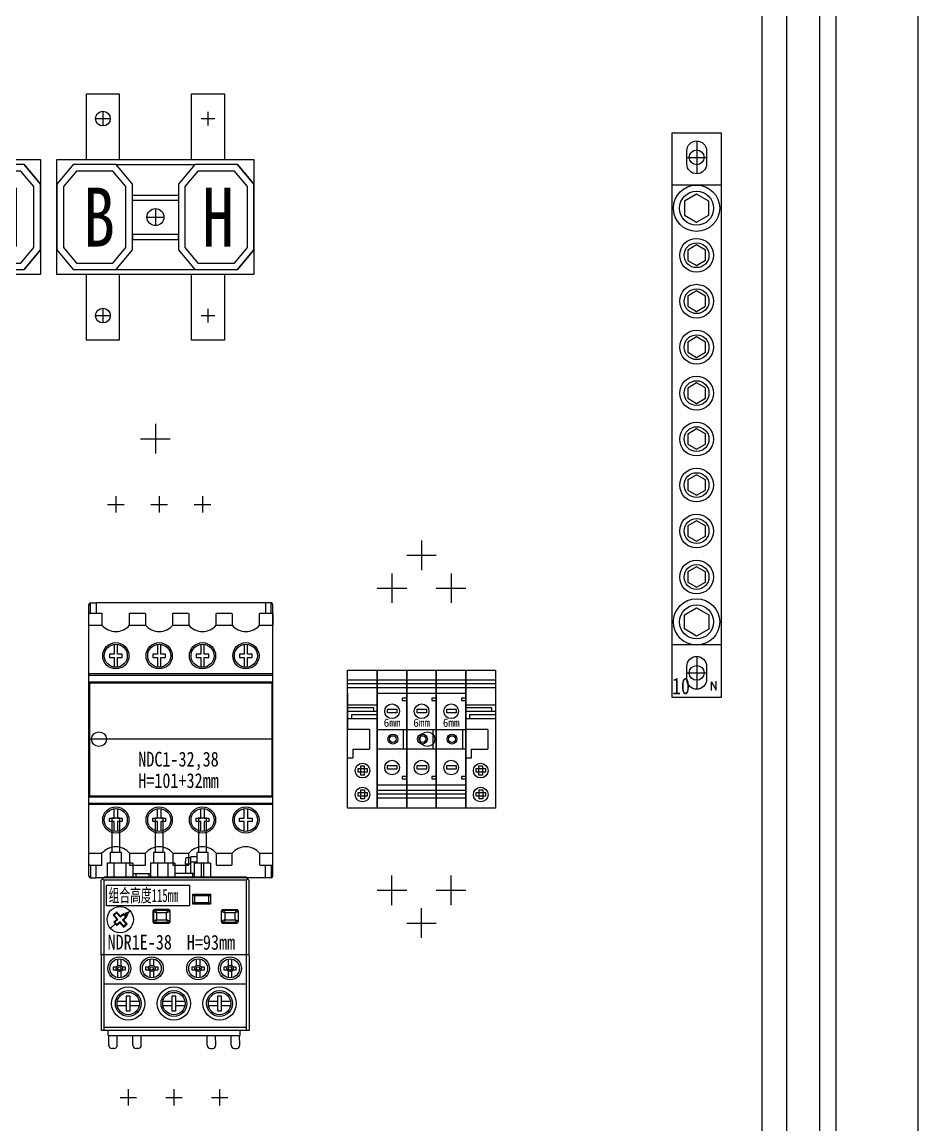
# Model space of a CAD drawing. Extents: x 1692284 to 1692884, y 398670 to 399870.
# Drawn here: x 1692611 to 1692883.8, y 398922.4 to 399258.3 of the extents above; entities that cross this region are included whole.
import ezdxf
from ezdxf.enums import TextEntityAlignment as Align

# ---------------------------------------------------------------- set-up
doc = ezdxf.new("R2010")
doc.units = 0
doc.header["$MEASUREMENT"] = 0
doc.linetypes.add('DASH', pattern=[0.35, 0.25, -0.1])
doc.linetypes.add('LYJS-XX', pattern=[0.35, 0.25, -0.1])
for name, color, linetype in [('EL-TEXT', 3, 'Continuous'), ('LY-JS-BJ', 7, 'Continuous'), ('LY-JS-YQJ', 7, 'Continuous'), ('布置图', 20, 'Continuous')]:
    doc.layers.add(name, color=color, linetype=linetype)
doc.layers.add('LY-二次控制图', color=7, linetype='Continuous', lineweight=18)
doc.styles.add('-宋体', font='', dxfattribs={"width": 0.65})
doc.styles.add('LY-SJ-元器件', font='', dxfattribs={"width": 0.6, "height": 4})
doc.styles.get('-宋体').set_extended_font_data('NSimSun')
doc.styles.get('LY-SJ-元器件').set_extended_font_data('SimSun')

# ---------------------------------------------------------------- blocks, each defined once
blk = doc.blocks.new('A$C7F2E4CF4')
at = {"layer": 'LY-JS-YQJ', "color": 1, "linetype": 'DASH'}
for p, q in [((0, 5), (0, -5)), ((-3, 0), (3, 0))]:
    blk.add_line(p, q, dxfattribs=at)
at = {"layer": 'LY-JS-YQJ', "color": 0, "linetype": 'ByBlock'}
blk.add_lwpolyline([(0, 5), (0, 5, -0.414214), (3, 2), (3, -2, -0.414214), (0, -5), (0, -5, -0.414214), (-3, -2), (-3, 2, -0.414214)], format="xyb", close=True, dxfattribs=at)
blk = doc.blocks.new('10位零排2021')
at = {"layer": 'LY-JS-YQJ', "color": 2}
for p, q in [((0, 0), (0, 172)), ((0, 172), (15, 172)), ((15, 172), (15, 0)), ((15, 156), (0, 156)), ((15, 16), (0, 16)), ((15, 0), (0, 0))]:
    blk.add_line(p, q, dxfattribs=at)
at = {"layer": 'LY-JS-YQJ', "color": 4}
for p, q in [((12.02, 2.11), (12.02, 4.78)), ((12.02, 4.78), (13.38, 2.21)), ((13.38, 2.21), (13.38, 4.93))]:
    blk.add_line(p, q, dxfattribs=at)
at = {"layer": 'LY-JS-YQJ', "color": 3}
for points in [[(7.47, 144.73), (11.17, 146.88), (11.15, 151.15), (7.44, 153.28), (3.75, 151.13), (3.76, 146.85)], [(7.47, 131.58), (10.17, 133.14), (10.15, 136.26), (7.45, 137.81), (4.75, 136.24), (4.76, 133.13)], [(7.47, 117.58), (10.17, 119.14), (10.15, 122.26), (7.45, 123.81), (4.75, 122.24), (4.76, 119.13)], [(7.47, 103.58), (10.17, 105.14), (10.15, 108.26), (7.45, 109.81), (4.75, 108.24), (4.76, 105.13)], [(7.47, 89.58), (10.17, 91.14), (10.15, 94.26), (7.45, 95.81), (4.75, 94.24), (4.76, 91.13)], [(7.47, 75.58), (10.17, 77.14), (10.15, 80.26), (7.45, 81.81), (4.75, 80.24), (4.76, 77.13)], [(7.47, 61.58), (10.17, 63.14), (10.15, 66.26), (7.45, 67.81), (4.75, 66.24), (4.76, 63.13)], [(7.47, 47.58), (10.17, 49.14), (10.15, 52.26), (7.45, 53.81), (4.75, 52.24), (4.76, 49.13)], [(7.47, 33.58), (10.17, 35.14), (10.15, 38.26), (7.45, 39.81), (4.75, 38.24), (4.76, 35.13)], [(7.47, 27.28), (11.17, 25.13), (11.15, 20.85), (7.44, 18.72), (3.75, 20.87), (3.76, 25.15)]]:
    blk.add_lwpolyline(points, close=True, dxfattribs=at)
for centre, radius in [((7.46, 149), 7.05), ((7.46, 149), 5.18), ((7.46, 134.69), 5.14), ((7.46, 134.69), 3.78), ((7.46, 120.69), 5.14), ((7.46, 120.69), 3.78), ((7.46, 106.69), 5.14), ((7.46, 106.69), 3.78), ((7.46, 92.69), 5.14), ((7.46, 92.69), 3.78), ((7.46, 78.69), 5.14), ((7.46, 78.69), 3.78), ((7.46, 64.69), 5.14), ((7.46, 64.69), 3.78), ((7.46, 50.69), 5.14), ((7.46, 50.69), 3.78), ((7.46, 36.69), 5.14), ((7.46, 36.69), 3.78), ((7.46, 23), 7.05), ((7.46, 23), 5.18)]:
    blk.add_circle(centre, radius, dxfattribs=at)
at = {"layer": 'LY-JS-YQJ', "color": 0}
for p in [(7.5, 164.5), (7.5, 7.5)]:
    blk.add_blockref('A$C7F2E4CF4', p, dxfattribs=at)
at = {"layer": 'LY-JS-YQJ', "color": 1, "style": '-宋体', "width": 0.8}
blk.add_text('10', height=5, dxfattribs=at).set_placement((0, 1))
blk = doc.blocks.new('端子堵头')
at = {"layer": 'LY-JS-YQJ'}
for p, q in [((0, 39.03), (9, 39.03)), ((0, 37.96), (9, 37.96)), ((0, 36.73), (9, 36.73)), ((0, 35), (0, 24)), ((9, 35), (9, 24)), ((9, 34.58), (9, 33.47)), ((0, 31.48), (9, 31.48)), ((7.97, 30.59), (0, 30.59)), ((7.97, 29.53), (7.97, 30.59)), ((0, 29.53), (9, 29.53)), ((0, 27.32), (9, 27.32)), ((1.25, 27.32), (1.25, 28.56)), ((1.25, 28.56), (9, 28.56)), ((6.66, 24), (0, 24)), ((6.66, 24), (6.66, 18)), ((1.59, 18), (1.59, 15.27)), ((1.59, 18), (6.66, 18)), ((1.59, 15.27), (0, 15.27))]:
    blk.add_line(p, q, dxfattribs=at)
for points in [[(0, 42), (9, 42), (9, 0), (0, 0)], [(3.2, 12.05), (6.01, 12.05), (6.01, 10.99), (3.2, 10.99)], [(5.06, 12.84), (5.06, 10.03), (3.99, 10.03), (3.99, 12.84)], [(3.2, 4.76), (6.01, 4.76), (6.01, 3.69), (3.2, 3.69)], [(5.13, 5.6), (5.13, 2.79), (4.06, 2.79), (4.06, 5.6)]]:
    blk.add_lwpolyline(points, close=True, dxfattribs=at)
for centre in [(4.54, 11.43), (4.54, 4.14)]:
    blk.add_circle(centre, 2.23, dxfattribs=at)
blk = doc.blocks.new('UK-6')
for p, q in [((0, 39.03), (9, 39.03)), ((0, 37.96), (9, 37.96)), ((9, 39.03), (18, 39.03)), ((9, 37.96), (18, 37.96)), ((18, 39.03), (27, 39.03)), ((18, 37.96), (27, 37.96)), ((0, 36.73), (9, 36.73)), ((0, 35), (0, 24)), ((9, 36.73), (18, 36.73)), ((9, 35), (9, 24)), ((18, 36.73), (27, 36.73)), ((18, 35), (18, 24)), ((9, 33.52), (7.66, 33.52)), ((7.66, 33.52), (7.66, 32.74)), ((7.66, 32.74), (9, 32.74)), ((9, 32.74), (9, 31.63)), ((18, 33.52), (16.66, 33.52)), ((16.66, 33.52), (16.66, 32.74)), ((16.66, 32.74), (18, 32.74)), ((18, 32.74), (18, 31.63)), ((27, 33.52), (25.66, 33.52)), ((25.66, 33.52), (25.66, 32.74)), ((25.66, 32.74), (27, 32.74)), ((27, 32.74), (27, 31.63)), ((7.94, 24), (7.94, 18)), ((16.94, 24), (16.94, 18)), ((25.94, 24), (25.94, 18)), ((9, 9.67), (7.66, 9.67)), ((7.66, 9.67), (7.66, 8.89)), ((7.66, 8.89), (9, 8.89)), ((18, 9.67), (16.66, 9.67)), ((16.66, 9.67), (16.66, 8.89)), ((16.66, 8.89), (18, 8.89)), ((27, 9.67), (25.66, 9.67)), ((25.66, 9.67), (25.66, 8.89)), ((25.66, 8.89), (27, 8.89)), ((0, 5.47), (9, 5.47)), ((0, 4.4), (9, 4.4)), ((9, 5.47), (18, 5.47)), ((9, 4.4), (18, 4.4)), ((18, 5.47), (27, 5.47)), ((18, 4.4), (27, 4.4)), ((0, 3.16), (9, 3.16)), ((9, 3.16), (18, 3.16)), ((18, 3.16), (27, 3.16))]:
    blk.add_line(p, q)
for points in [[(0, 42), (9, 42), (9, 0), (0, 0)], [(9, 42), (18, 42), (18, 0), (9, 0)], [(18, 42), (27, 42), (27, 0), (18, 0)], [(0, 35), (9, 35), (9, 7), (0, 7)], [(9, 35), (18, 35), (18, 7), (9, 7)], [(18, 35), (27, 35), (27, 7), (18, 7)], [(3.2, 30.12), (6.01, 30.12), (6.01, 29.05), (3.2, 29.05)], [(12.2, 30.12), (15.01, 30.12), (15.01, 29.05), (12.2, 29.05)], [(21.2, 30.12), (24.01, 30.12), (24.01, 29.05), (21.2, 29.05)], [(0, 24), (9, 24), (9, 18), (0, 18)], [(9, 24), (18, 24), (18, 18), (9, 18)], [(18, 24), (27, 24), (27, 18), (18, 18)], [(3.2, 12.98), (6.01, 12.98), (6.01, 11.92), (3.2, 11.92)], [(12.2, 12.98), (15.01, 12.98), (15.01, 11.92), (12.2, 11.92)], [(21.2, 12.98), (24.01, 12.98), (24.01, 11.92), (21.2, 11.92)]]:
    blk.add_lwpolyline(points, close=True)
for centre, radius in [((4.54, 29.5), 2.23), ((13.54, 29.5), 2.23), ((22.54, 29.5), 2.23), ((4.79, 21.03), 1.5), ((4.79, 21.03), 1.03), ((13.79, 21.03), 1.5), ((13.79, 21.03), 1.03), ((22.79, 21.03), 1.5), ((22.79, 21.03), 1.03), ((4.54, 12.36), 2.23), ((13.54, 12.36), 2.23), ((22.54, 12.36), 2.23)]:
    blk.add_circle(centre, radius)
at = {"char_height": 2.5, "width": 1.4548, "attachment_point": 1}
for insert in [(1.99, 27.27), (10.99, 27.27), (19.99, 27.27)]:
    blk.add_mtext('6mm', dxfattribs=dict(at, insert=insert))
blk = doc.blocks.new('UK-6 3组')
at = {"color": 1}
for p, q in [((13.5, 81.5), (13.5, 72.5)), ((9, 77), (18, 77)), ((4.5, 71.5), (4.5, 62.5)), ((22.5, 71.5), (22.5, 62.5)), ((0, 67), (9, 67)), ((18, 67), (27, 67)), ((4.5, -29.5), (4.5, -20.5)), ((22.5, -29.5), (22.5, -20.5)), ((0, -25), (9, -25)), ((18, -25), (27, -25)), ((13.5, -39.5), (13.5, -30.5)), ((9, -35), (18, -35))]:
    blk.add_line(p, q, dxfattribs=at)
at = {"layer": 'LY-二次控制图', "linetype": 'Continuous'}
blk.add_blockref('UK-6', (0, 0), dxfattribs=at)
blk = doc.blocks.new('热继NDC1 32-38A+NDR1E-38-2022.1')
at = {"color": 1, "linetype": 'ByBlock'}
for p, q in [((8.2, 74.01), (8.2, 69.01)), ((21.4, 74.01), (21.4, 69.01)), ((34.6, 74.01), (34.6, 69.01)), ((5.7, 71.51), (10.7, 71.51)), ((18.9, 71.51), (23.9, 71.51)), ((32.1, 71.51), (37.1, 71.51)), ((11.99, -106.61), (11.99, -111.61)), ((25.89, -106.61), (25.89, -111.61)), ((39.79, -106.61), (39.79, -111.61)), ((9.49, -109.11), (14.49, -109.11)), ((23.39, -109.11), (28.39, -109.11)), ((37.29, -109.11), (42.29, -109.11))]:
    blk.add_line(p, q, dxfattribs=at)
at = {"color": 0, "linetype": 'Continuous', "lineweight": 25}
for p, q in [((0, -41.7), (0, 41.01)), ((56, -41.7), (56, 41.01)), ((0, 34.69), (3.99, 34.69)), ((12.39, 34.7), (17.19, 34.7)), ((25.59, 34.7), (30.39, 34.7)), ((38.79, 34.69), (43.59, 34.69)), ((51.99, 34.69), (56, 34.69)), ((56, 19.9), (0, 19.9)), ((0, 19.5), (56, 19.5)), ((0, 17.2), (56, 17.2)), ((22.1, 17.2), (22.1, 17.4)), ((56, -17.4), (0, -17.4)), ((0, -19.5), (56, -19.5)), ((56, -19.9), (0, -19.9)), ((22.1, -17.6), (22.1, -17.4)), ((9.44, -24.1), (6.96, -24.1)), ((6.96, -24.1), (6.96, -34.48)), ((9.44, -34.48), (9.44, -24.1)), ((22.64, -24.1), (20.16, -24.1)), ((20.16, -24.1), (20.16, -34.48)), ((22.64, -34.48), (22.64, -24.1)), ((35.84, -24.1), (33.36, -24.1)), ((33.36, -24.1), (33.36, -34.48)), ((35.86, -34.48), (35.86, -24.1)), ((0, -34.69), (3.99, -34.69)), ((9.94, -34.48), (6.46, -34.48)), ((6.46, -34.48), (6.46, -37.8)), ((9.94, -37.8), (9.94, -34.48)), ((9.96, -37.8), (9.96, -34.48)), ((12.39, -34.7), (17.19, -34.7)), ((23.14, -34.48), (19.66, -34.48)), ((19.66, -34.48), (19.66, -37.8)), ((23.14, -37.8), (23.14, -34.48)), ((23.16, -37.8), (23.16, -34.48)), ((25.59, -34.7), (30.39, -34.7)), ((30.99, -36.09), (29.62, -36.09)), ((30.99, -40.9), (30.99, -35.8)), ((32.86, -35.8), (30.99, -35.8)), ((36.34, -34.48), (32.86, -34.48)), ((32.86, -34.48), (32.86, -37.8)), ((36.34, -37.8), (36.34, -34.48)), ((36.36, -37.8), (36.36, -34.48)), ((38.79, -34.69), (43.59, -34.69)), ((51.99, -34.69), (56, -34.69)), ((13.34, -37.8), (5.54, -37.8)), ((5.54, -37.8), (5.54, -41.9)), ((7.64, -37.8), (7.64, -41.9)), ((11.24, -37.8), (11.24, -41.9)), ((13.34, -37.8), (13.34, -41.9)), ((26.14, -37.8), (18.74, -37.8)), ((18.74, -37.8), (18.74, -41.9)), ((20.84, -37.8), (20.84, -41.9)), ((24.04, -37.8), (24.04, -41.9)), ((26.14, -37.8), (26.14, -41.9)), ((30.99, -38.09), (29.45, -38.09)), ((29.45, -38.09), (29.45, -40.9)), ((32.86, -37.46), (30.99, -37.46)), ((37.04, -37.8), (32.04, -37.8)), ((32.04, -37.8), (32.04, -41.9)), ((34.14, -37.8), (34.14, -41.9)), ((34.94, -37.8), (34.94, -41.9)), ((37.04, -37.8), (37.04, -41.9)), ((3.74, -42.9), (4.13, -42.51)), ((3.84, -88.7), (3.74, -42.9)), ((4.13, -42.51), (4.74, -41.9)), ((4.53, -42.9), (4.54, -88.7)), ((47.95, -42.9), (4.53, -42.9)), ((4.74, -41.9), (47.74, -41.9)), ((13.34, -40.9), (18.74, -40.9)), ((14.27, -40.9), (14.27, -41.9)), ((18.24, -40.9), (18.24, -41.9)), ((32.04, -40.9), (26.14, -40.9)), ((31.54, -40.9), (31.54, -41.9)), ((47.74, -41.9), (48.34, -42.51)), ((47.94, -88.7), (47.95, -42.9)), ((48.34, -42.51), (48.74, -42.9)), ((48.74, -42.9), (48.84, -88.7)), ((31.65, -47.19), (37, -47.17)), ((31.65, -50.21), (31.65, -47.19)), ((37, -50.23), (31.65, -50.21)), ((36.47, -47.7), (32.13, -47.7)), ((32.13, -47.7), (32.13, -49.7)), ((32.13, -49.7), (36.47, -49.7)), ((36.47, -49.7), (36.47, -47.7)), ((37, -47.17), (37, -50.23)), ((7.38, -53.56), (7.69, -53.58)), ((7.69, -53.58), (8.44, -52.92)), ((8.83, -54.9), (7.69, -53.58)), ((8.46, -52.62), (8.44, -52.92)), ((8.44, -52.92), (9.59, -54.24)), ((9.59, -54.24), (10.53, -53.42)), ((10.55, -53.11), (10.53, -53.42)), ((10.53, -53.42), (11.19, -54.18)), ((19.6, -55.62), (19.6, -52.31)), ((20.57, -52.85), (19.77, -52.55)), ((19.77, -55.35), (19.77, -52.55)), ((20.1, -51.81), (24.14, -51.81)), ((20.27, -52.05), (20.57, -52.85)), ((20.27, -52.05), (23.97, -52.05)), ((23.67, -52.85), (20.57, -52.85)), ((20.57, -52.85), (20.57, -55.05)), ((23.97, -52.05), (23.67, -52.85)), ((24.47, -52.55), (23.67, -52.85)), ((23.67, -55.05), (23.67, -52.85)), ((24.64, -52.31), (24.64, -55.5)), ((40.42, -55.5), (40.42, -52.33)), ((41.39, -52.85), (40.59, -52.55)), ((40.92, -51.83), (44.91, -51.83)), ((41.09, -52.05), (41.39, -52.85)), ((41.09, -52.05), (44.79, -52.05)), ((44.49, -52.85), (41.39, -52.85)), ((41.39, -52.85), (41.39, -55.05)), ((44.79, -52.05), (44.49, -52.85)), ((45.29, -52.55), (44.49, -52.85)), ((44.49, -55.05), (44.49, -52.85)), ((45.41, -52.33), (45.41, -55.5)), ((7.58, -55.7), (7.89, -55.72)), ((7.89, -55.72), (8.83, -54.9)), ((8.55, -56.48), (7.89, -55.72)), ((8.83, -54.9), (8.52, -54.88)), ((8.52, -56.79), (8.55, -56.48)), ((9.49, -55.66), (8.55, -56.48)), ((9.47, -55.97), (9.49, -55.66)), ((10.64, -56.98), (9.49, -55.66)), ((9.61, -53.93), (9.59, -54.24)), ((11.19, -54.18), (10.24, -55)), ((10.24, -55), (10.56, -55.02)), ((10.24, -55), (11.39, -56.32)), ((10.62, -57.28), (10.64, -56.98)), ((11.39, -56.32), (10.64, -56.98)), ((11.5, -54.2), (11.19, -54.18)), ((11.7, -56.34), (11.39, -56.32)), ((20.57, -55.05), (19.77, -55.35)), ((24.14, -56.12), (20.1, -56.12)), ((20.57, -55.05), (20.27, -55.85)), ((23.97, -55.85), (20.27, -55.85)), ((20.57, -55.05), (23.67, -55.05)), ((24.47, -55.35), (23.67, -55.05)), ((23.67, -55.05), (23.97, -55.85)), ((41.39, -55.05), (40.59, -55.35)), ((44.91, -56.12), (40.92, -56.12)), ((41.39, -55.05), (41.09, -55.85)), ((44.79, -55.85), (41.09, -55.85)), ((41.39, -55.05), (44.49, -55.05)), ((45.29, -55.35), (44.49, -55.05)), ((44.49, -55.05), (44.79, -55.85)), ((48.74, -65.7), (3.79, -65.7)), ((8.77, -68.8), (8.77, -66.97)), ((9.77, -66.97), (9.77, -68.8)), ((18.66, -68.8), (18.66, -66.97)), ((19.66, -66.97), (19.66, -68.8)), ((32.76, -68.8), (32.76, -66.97)), ((33.76, -66.97), (33.76, -68.8)), ((42.47, -68.8), (42.47, -66.97)), ((43.47, -66.97), (43.47, -68.8)), ((7.47, -70.3), (7.47, -69.3)), ((7.47, -69.3), (8.27, -69.3)), ((8.27, -70.3), (7.47, -70.3)), ((10.27, -69.3), (11.07, -69.3)), ((11.07, -70.3), (10.27, -70.3)), ((11.07, -69.3), (11.07, -70.3)), ((17.36, -70.3), (17.36, -69.3)), ((17.36, -69.3), (18.16, -69.3)), ((18.16, -70.3), (17.36, -70.3)), ((20.16, -69.3), (20.96, -69.3)), ((20.96, -70.3), (20.16, -70.3)), ((20.96, -69.3), (20.96, -70.3)), ((31.46, -70.3), (31.46, -69.3)), ((31.46, -69.3), (32.26, -69.3)), ((32.26, -70.3), (31.46, -70.3)), ((34.26, -69.3), (35.06, -69.3)), ((35.06, -70.3), (34.26, -70.3)), ((35.06, -69.3), (35.06, -70.3)), ((41.17, -70.3), (41.17, -69.3)), ((41.17, -69.3), (41.97, -69.3)), ((41.97, -70.3), (41.17, -70.3)), ((43.97, -69.3), (44.77, -69.3)), ((44.77, -70.3), (43.97, -70.3)), ((44.77, -69.3), (44.77, -70.3)), ((8.77, -72.63), (8.77, -70.8)), ((9.77, -70.8), (9.77, -72.63)), ((18.66, -72.63), (18.66, -70.8)), ((19.66, -70.8), (19.66, -72.63)), ((32.76, -72.63), (32.76, -70.8)), ((33.76, -70.8), (33.76, -72.63)), ((42.47, -72.63), (42.47, -70.8)), ((43.47, -70.8), (43.47, -72.63)), ((11.39, -79.9), (8.64, -79.9)), ((11.39, -78.25), (11.39, -82.75)), ((12.59, -82.75), (12.59, -78.25)), ((15.34, -79.9), (12.59, -79.9)), ((25.29, -79.9), (22.54, -79.9)), ((25.29, -78.25), (25.29, -82.75)), ((26.49, -82.75), (26.49, -78.25)), ((29.24, -79.9), (26.49, -79.9)), ((39.19, -79.9), (36.44, -79.9)), ((39.19, -78.25), (39.19, -82.75)), ((40.39, -82.75), (40.39, -78.25)), ((43.14, -79.9), (40.39, -79.9)), ((8.64, -81.1), (11.39, -81.1)), ((11.39, -82.75), (12.59, -82.75)), ((12.59, -81.1), (15.34, -81.1)), ((22.54, -81.1), (25.29, -81.1)), ((25.29, -82.75), (26.49, -82.75)), ((26.49, -81.1), (29.24, -81.1)), ((36.44, -81.1), (39.19, -81.1)), ((39.19, -82.75), (40.39, -82.75)), ((40.39, -81.1), (43.14, -81.1)), ((48.84, -88.7), (3.84, -88.7)), ((5.89, -90.2), (5.89, -88.7)), ((5.89, -90.2), (46.09, -90.2)), ((6.05, -93.2), (6.09, -90.2)), ((8.64, -93.2), (8.61, -90.2)), ((13.37, -93.2), (13.4, -90.2)), ((15.96, -93.2), (15.92, -90.2)), ((36.02, -93.2), (36.05, -90.2)), ((38.61, -93.2), (38.57, -90.2)), ((43.34, -93.2), (43.37, -90.2)), ((45.93, -93.2), (45.89, -90.2)), ((46.09, -90.2), (46.09, -88.7)), ((7.64, -94.2), (7.05, -94.2)), ((14.96, -94.2), (14.37, -94.2)), ((37.02, -94.2), (37.61, -94.2)), ((44.34, -94.2), (44.93, -94.2))]:
    blk.add_line(p, q, dxfattribs=at)
at = {"color": 0}
for p, q in [((53.75, 41.51), (2.25, 41.51)), ((0.3, 38.39), (3.79, 38.39)), ((12.59, 38.4), (16.99, 38.4)), ((25.79, 38.4), (30.19, 38.4)), ((38.99, 38.39), (43.39, 38.39)), ((52.19, 38.39), (55.8, 38.39)), ((0.3, -38.39), (3.79, -38.39)), ((12.59, -38.4), (16.99, -38.4)), ((25.79, -38.4), (30.19, -38.4)), ((38.99, -38.39), (43.39, -38.39)), ((52.19, -38.39), (55.8, -38.39)), ((53.75, -42.2), (2.25, -42.2)), ((4.54, -74.52), (47.94, -74.52)), ((12.59, -78.25), (11.39, -78.25)), ((26.49, -78.25), (25.29, -78.25)), ((40.39, -78.25), (39.19, -78.25))]:
    blk.add_line(p, q, dxfattribs=at)
at = {"color": 1, "linetype": 'Continuous', "lineweight": 25}
blk.add_line((56, 0), (0, 0), dxfattribs=at)
at = {"color": 0, "linetype": 'Continuous', "lineweight": 25}
for points in [[(0.5, 38.39), (0.5, 41.51), (2.25, 41.51), (2.25, 38.39)], [(55.5, 38.39), (55.5, 41.51), (53.75, 41.51), (53.75, 38.39)], [(7.7, 28.86), (7.7, 25.9), (6.3, 25.9), (6.3, 24.9), (7.7, 24.9), (7.7, 21.94)], [(8.7, 21.94), (8.7, 24.9), (10.1, 24.9), (10.1, 25.9), (8.7, 25.9), (8.7, 28.86)], [(20.9, 28.86), (20.9, 25.9), (19.5, 25.9), (19.5, 24.9), (20.9, 24.9), (20.9, 21.94)], [(21.9, 21.94), (21.9, 24.9), (23.3, 24.9), (23.3, 25.9), (21.9, 25.9), (21.9, 28.86)], [(34.1, 28.86), (34.1, 25.9), (32.7, 25.9), (32.7, 24.9), (34.1, 24.9), (34.1, 21.94)], [(35.1, 21.94), (35.1, 24.9), (36.5, 24.9), (36.5, 25.9), (35.1, 25.9), (35.1, 28.86)], [(47.3, 28.86), (47.3, 25.9), (45.9, 25.9), (45.9, 24.9), (47.3, 24.9), (47.3, 21.94)], [(48.3, 21.94), (48.3, 24.9), (49.7, 24.9), (49.7, 25.9), (48.3, 25.9), (48.3, 28.86)], [(7.7, -28.06), (7.7, -25.1), (6.3, -25.1), (6.3, -24.1), (7.7, -24.1), (7.7, -21.14)], [(8.7, -21.14), (8.7, -24.1), (10.1, -24.1), (10.1, -25.1), (8.7, -25.1), (8.7, -28.06)], [(20.9, -28.06), (20.9, -25.1), (19.5, -25.1), (19.5, -24.1), (20.9, -24.1), (20.9, -21.14)], [(21.9, -21.14), (21.9, -24.1), (23.3, -24.1), (23.3, -25.1), (21.9, -25.1), (21.9, -28.06)], [(34.1, -28.06), (34.1, -25.1), (32.7, -25.1), (32.7, -24.1), (34.1, -24.1), (34.1, -21.14)], [(35.1, -21.14), (35.1, -24.1), (36.5, -24.1), (36.5, -25.1), (35.1, -25.1), (35.1, -28.06)], [(47.3, -28.06), (47.3, -25.1), (45.9, -25.1), (45.9, -24.1), (47.3, -24.1), (47.3, -21.14)], [(48.3, -21.14), (48.3, -24.1), (49.7, -24.1), (49.7, -25.1), (48.3, -25.1), (48.3, -28.06)], [(0.5, -38.39), (0.5, -42.2), (2.25, -42.2), (2.25, -38.39)], [(55.5, -38.39), (55.5, -42.2), (53.75, -42.2), (53.75, -38.39)]]:
    blk.add_lwpolyline(points, dxfattribs=at)
for points in [[(3.79, 38.39, -0.414212), (3.99, 38.19), (3.99, 34.69)], [(12.39, 34.69), (12.39, 38.2, -0.414223), (12.59, 38.4)], [(16.99, 38.4, -0.414212), (17.19, 38.2), (17.19, 34.7)], [(25.59, 34.69), (25.59, 38.2, -0.414223), (25.79, 38.4)], [(30.19, 38.4, -0.414212), (30.39, 38.2), (30.39, 34.7)], [(38.79, 34.68), (38.79, 38.19, -0.414223), (38.99, 38.39)], [(43.39, 38.39, -0.414212), (43.59, 38.19), (43.59, 34.69)], [(51.99, 34.68), (51.99, 38.19, -0.414223), (52.19, 38.39)], [(55.8, 38.39, -0.414212), (56, 38.19), (56, 34.69)], [(3.79, -38.39, 0.414212), (3.99, -38.19), (3.99, -34.69)], [(12.39, -34.69), (12.39, -38.2, 0.414223), (12.59, -38.4)], [(16.99, -38.4, 0.414212), (17.19, -38.2), (17.19, -34.7)], [(25.59, -34.69), (25.59, -38.2, 0.414223), (25.79, -38.4)], [(29.45, -38.09, -0.001758), (29.45, -37.7, -0.011422), (29.48, -36.98, -0.011426), (29.51, -36.54, -0.009863), (29.53, -36.37, -0.014216), (29.55, -36.24, -0.013097), (29.57, -36.17, -0.030196), (29.59, -36.12, -0.040876), (29.6, -36.11, -0.145828), (29.61, -36.09, -0.206593), (29.61, -36.09, -0.074019), (29.62, -36.1)], [(30.19, -38.4, 0.414212), (30.39, -38.2), (30.39, -34.7)], [(38.79, -34.68), (38.79, -38.19, 0.414223), (38.99, -38.39)], [(43.39, -38.39, 0.414212), (43.59, -38.19), (43.59, -34.69)], [(51.99, -34.68), (51.99, -38.19, 0.414223), (52.19, -38.39)], [(55.8, -38.39, 0.414212), (56, -38.19), (56, -34.69)], [(4.13, -42.51, -0.000659), (4.53, -42.9)], [(47.95, -42.9, -0.000662), (48.34, -42.51)], [(31.65, -47.19, 0.000564), (32.13, -47.7)], [(32.13, -49.7, 0.000564), (31.65, -50.21)], [(37, -47.17, -0.000516), (36.47, -47.7)], [(36.47, -49.7, -0.000514), (37, -50.23)], [(19.6, -52.31, -0.003741), (19.61, -52.26, -0.014995), (19.62, -52.2, -0.027405), (19.63, -52.14, -0.085515), (19.7, -52.01, -0.095494), (19.84, -51.88, -0.073468), (19.96, -51.84, -0.019194), (20, -51.83, -0.011323), (20.05, -51.82, -0.003732), (20.1, -51.81)], [(24.14, -51.81, -0.003741), (24.19, -51.82, -0.014992), (24.25, -51.83, -0.027393), (24.31, -51.84, -0.08547), (24.43, -51.91, -0.095503), (24.57, -52.06, -0.073516), (24.61, -52.17, -0.019205), (24.62, -52.21, -0.011328), (24.63, -52.26, -0.003734), (24.64, -52.31)], [(40.42, -52.33, -0.003744), (40.43, -52.28, -0.015012), (40.44, -52.22, -0.027457), (40.45, -52.16, -0.085689), (40.52, -52.03, -0.095508), (40.67, -51.9, -0.073247), (40.78, -51.86, -0.019153), (40.82, -51.85, -0.011307), (40.87, -51.84, -0.003728), (40.92, -51.83)], [(44.91, -51.83, -0.003735), (44.96, -51.84, -0.01496), (45.02, -51.85, -0.027295), (45.07, -51.86, -0.085145), (45.2, -51.93, -0.095453), (45.34, -52.07, -0.073957), (45.38, -52.19, -0.019291), (45.39, -52.23, -0.011364), (45.4, -52.28, -0.003743), (45.41, -52.33)], [(20.1, -56.12, -0.007427), (20.06, -56.12, -0.055898), (19.97, -56.1, -0.2388), (19.64, -55.8, -0.04704), (19.61, -55.72, -0.019594), (19.61, -55.68, -0.01072), (19.6, -55.64, -0.003889), (19.6, -55.62)], [(24.64, -55.5, -0.010273), (24.63, -55.65, -0.054922), (24.62, -55.75, -0.232608), (24.33, -56.08, -0.044832), (24.25, -56.11, -0.027772), (24.2, -56.11, -0.010942), (24.16, -56.12, -0.003969), (24.14, -56.12)], [(40.92, -56.12, -0.00739), (40.88, -56.12, -0.055681), (40.79, -56.1, -0.238735), (40.46, -55.8, -0.047166), (40.43, -55.72, -0.019674), (40.43, -55.68, -0.010761), (40.42, -55.64, -0.036018), (40.42, -55.5)], [(45.41, -55.5, -0.010373), (45.4, -55.65, -0.055344), (45.39, -55.75, -0.232752), (45.1, -56.08, -0.044633), (45.02, -56.11, -0.027544), (44.97, -56.11, -0.010856), (44.93, -56.12, -0.003939), (44.91, -56.12)], [(4.54, -87.71, 0.00028), (47.94, -87.71)]]:
    blk.add_lwpolyline(points, format="xyb", dxfattribs=at)
blk.add_lwpolyline([(0.2, 17.4), (0.2, -17.6), (55.8, -17.6), (55.8, 17.4)], close=True, dxfattribs=at)
at = {"color": 1, "linetype": 'ByBlock'}
blk.add_lwpolyline([(5.33, -44.5), (30.68, -44.5), (30.68, -50.74), (5.33, -50.74)], close=True, dxfattribs=at)
at = {"color": 0, "linetype": 'Continuous', "lineweight": 25, "flags": 128}
for points in [[(8.46, -52.62), (8.33, -52.74), (8.19, -52.85), (8.06, -52.97), (7.92, -53.09), (7.79, -53.21), (7.65, -53.32), (7.51, -53.44), (7.38, -53.56)], [(7.38, -53.56), (7.52, -53.72), (7.66, -53.89), (7.8, -54.05), (7.95, -54.22), (8.09, -54.38), (8.23, -54.55), (8.37, -54.71), (8.52, -54.88)], [(9.61, -53.93), (9.47, -53.76), (9.32, -53.6), (9.18, -53.43), (9.04, -53.27), (8.89, -53.11), (8.75, -52.94), (8.61, -52.78), (8.46, -52.62)], [(10.55, -53.11), (10.44, -53.22), (10.32, -53.32), (10.2, -53.42), (10.08, -53.52), (9.96, -53.62), (9.85, -53.72), (9.73, -53.82), (9.61, -53.93)], [(11.03, -53.66), (10.97, -53.59), (10.91, -53.52), (10.85, -53.45), (10.79, -53.39), (10.73, -53.32), (10.67, -53.25), (10.61, -53.18), (10.55, -53.11)], [(12.15, -52.68), (11.99, -52.73), (11.84, -52.79), (11.68, -52.84), (11.53, -52.89), (11.37, -52.94), (11.22, -52.99), (11.06, -53.04), (10.91, -53.1)], [(10.91, -53.1), (10.98, -53.12), (11.06, -53.13), (11.13, -53.15), (11.21, -53.17), (11.28, -53.19), (11.35, -53.21), (11.43, -53.23), (11.5, -53.24)], [(11.5, -53.24), (11.44, -53.3), (11.38, -53.35), (11.32, -53.4), (11.26, -53.45), (11.2, -53.5), (11.15, -53.55), (11.09, -53.61), (11.03, -53.66)], [(11.5, -54.2), (11.44, -54.13), (11.38, -54.07), (11.32, -54), (11.26, -53.93), (11.2, -53.86), (11.14, -53.79), (11.09, -53.72), (11.03, -53.66)], [(11.5, -53.24), (11.51, -53.32), (11.52, -53.4), (11.53, -53.47), (11.53, -53.55), (11.54, -53.62), (11.55, -53.7), (11.56, -53.78), (11.57, -53.85)], [(11.57, -53.85), (11.64, -53.71), (11.71, -53.56), (11.78, -53.41), (11.86, -53.27), (11.93, -53.12), (12, -52.97), (12.08, -52.83), (12.15, -52.68)], [(12.56, -52.33), (12.51, -52.37), (12.46, -52.42), (12.4, -52.46), (12.35, -52.5), (12.3, -52.55), (12.25, -52.59), (12.2, -52.64), (12.15, -52.68)], [(6.52, -57.57), (6.71, -57.41), (6.9, -57.24), (7.09, -57.08), (7.28, -56.91), (7.48, -56.74), (7.67, -56.58), (7.86, -56.41), (8.05, -56.24)], [(8.52, -54.88), (8.4, -54.98), (8.28, -55.08), (8.16, -55.19), (8.05, -55.29), (7.93, -55.39), (7.81, -55.49), (7.7, -55.6), (7.58, -55.7)], [(7.58, -55.7), (7.64, -55.77), (7.7, -55.83), (7.76, -55.9), (7.82, -55.97), (7.87, -56.04), (7.93, -56.11), (7.99, -56.18), (8.05, -56.24)], [(8.05, -56.24), (8.11, -56.31), (8.17, -56.38), (8.23, -56.45), (8.29, -56.51), (8.35, -56.58), (8.41, -56.65), (8.47, -56.72), (8.52, -56.79)], [(8.52, -56.79), (8.64, -56.68), (8.76, -56.58), (8.88, -56.48), (9, -56.38), (9.11, -56.28), (9.23, -56.18), (9.35, -56.08), (9.47, -55.97)], [(9.47, -55.97), (9.61, -56.14), (9.75, -56.3), (9.9, -56.47), (10.04, -56.63), (10.18, -56.79), (10.33, -56.96), (10.47, -57.12), (10.62, -57.28)], [(10.56, -55.02), (10.68, -54.92), (10.8, -54.82), (10.91, -54.71), (11.03, -54.61), (11.15, -54.51), (11.27, -54.41), (11.38, -54.3), (11.5, -54.2)], [(11.7, -56.34), (11.56, -56.18), (11.42, -56.01), (11.27, -55.85), (11.13, -55.68), (10.99, -55.52), (10.85, -55.35), (10.71, -55.19), (10.56, -55.02)], [(10.62, -57.28), (10.75, -57.16), (10.89, -57.05), (11.02, -56.93), (11.16, -56.81), (11.29, -56.69), (11.43, -56.58), (11.56, -56.46), (11.7, -56.34)]]:
    blk.add_lwpolyline(points, dxfattribs=at)
at = {"color": 0, "linetype": 'Continuous', "lineweight": 25}
for centre, radius in [((8.2, 25.4), 4), ((8.2, 25.4), 3.5), ((21.4, 25.4), 4), ((21.4, 25.4), 3.5), ((34.6, 25.4), 4), ((34.6, 25.4), 3.5), ((47.8, 25.4), 4), ((47.8, 25.4), 3.5), ((8.2, -24.6), 4), ((8.2, -24.6), 3.5), ((21.4, -24.6), 4), ((21.4, -24.6), 3.5), ((34.6, -24.6), 4), ((34.6, -24.6), 3.5), ((47.8, -24.6), 4), ((47.8, -24.6), 3.5)]:
    blk.add_circle(centre, radius, dxfattribs=at)
at = {"color": 0}
for centre, radius in [((9.54, -54.95), 4), ((9.27, -69.8), 3.48), ((9.27, -69.8), 2.88), ((19.16, -69.8), 3.48), ((19.16, -69.8), 2.88), ((33.26, -69.8), 3.48), ((33.26, -69.8), 2.88), ((42.97, -69.8), 3.48), ((42.97, -69.8), 2.88), ((9.27, -69.8), 0.975), ((9.27, -69.8), 0.5), ((19.16, -69.8), 0.975), ((19.16, -69.8), 0.5), ((33.26, -69.8), 0.975), ((33.26, -69.8), 0.5), ((42.97, -69.8), 0.975), ((42.97, -69.8), 0.5), ((11.99, -80.5), 5.07), ((11.99, -80.5), 3.93), ((11.99, -80.5), 3.4), ((25.89, -80.5), 5.07), ((25.89, -80.5), 3.93), ((25.89, -80.5), 3.4), ((39.79, -80.5), 5.07), ((39.79, -80.5), 3.93), ((39.79, -80.5), 3.4)]:
    blk.add_circle(centre, radius, dxfattribs=at)
at = {"color": 0, "linetype": 'Continuous', "lineweight": 25}
for centre, radius, start, end in [((0.5, 41.01), 0.5, 90, 180), ((55.5, 41.01), 0.5, 0, 90), ((0.3, 38.09), 0.3, 90, 180), ((8.19, 38.38), 5.59, 221.2781, 318.7219), ((21.39, 38.39), 5.59, 221.2781, 318.7219), ((34.59, 38.38), 5.59, 221.2781, 318.7219), ((47.79, 38.38), 5.59, 221.2781, 318.7219), ((0.2, 17.2), 0.2, 90, 180), ((55.8, 17.2), 0.2, 0, 90), ((0.2, -17.4), 0.2, 180, 270), ((55.8, -17.4), 0.2, 270, 0), ((8.19, -38.38), 5.59, 41.2781, 138.7219), ((21.39, -38.39), 5.59, 41.2781, 138.7219), ((34.59, -38.38), 5.59, 41.2781, 138.7219), ((47.79, -38.38), 5.59, 41.2781, 138.7219), ((0.3, -38.09), 0.3, 180, 270), ((0.5, -41.7), 0.5, 180, 270), ((55.5, -41.7), 0.5, 270, 0), ((20.27, -52.55), 0.5, 90, 180), ((23.97, -52.55), 0.5, 0, 90), ((41.09, -52.55), 0.5, 90, 180), ((44.79, -52.55), 0.5, 0, 90), ((20.27, -55.35), 0.5, 180, 270), ((23.97, -55.35), 0.5, 270, 0), ((41.09, -55.35), 0.5, 180, 270), ((44.79, -55.35), 0.5, 270, 0), ((8.27, -68.8), 0.5, 270, 291.8272), ((8.27, -70.8), 0.5, 68.1728, 90), ((8.27, -68.8), 0.5, 338.1728, 0), ((10.27, -68.8), 0.5, 180, 201.8272), ((10.27, -68.8), 0.5, 248.1728, 270), ((10.27, -70.8), 0.5, 90, 111.8272), ((18.16, -68.8), 0.5, 270, 291.8272), ((18.16, -70.8), 0.5, 68.1728, 90), ((18.16, -68.8), 0.5, 338.1728, 0), ((20.16, -68.8), 0.5, 180, 201.8272), ((20.16, -68.8), 0.5, 248.1728, 270), ((20.16, -70.8), 0.5, 90, 111.8272), ((32.26, -68.8), 0.5, 270, 291.8272), ((32.26, -70.8), 0.5, 68.1728, 90), ((32.26, -68.8), 0.5, 338.1728, 0), ((34.26, -68.8), 0.5, 180, 201.8272), ((34.26, -68.8), 0.5, 248.1728, 270), ((34.26, -70.8), 0.5, 90, 111.8272), ((41.97, -68.8), 0.5, 270, 291.8272), ((41.97, -70.8), 0.5, 68.1728, 90), ((41.97, -68.8), 0.5, 338.1728, 0), ((43.97, -68.8), 0.5, 180, 201.8272), ((43.97, -68.8), 0.5, 248.1728, 270), ((43.97, -70.8), 0.5, 90, 111.8272), ((8.27, -70.8), 0.5, 0, 21.8272), ((10.27, -70.8), 0.5, 158.1728, 180), ((18.16, -70.8), 0.5, 0, 21.8272), ((20.16, -70.8), 0.5, 158.1728, 180), ((32.26, -70.8), 0.5, 0, 21.8272), ((34.26, -70.8), 0.5, 158.1728, 180), ((41.97, -70.8), 0.5, 0, 21.8272), ((43.97, -70.8), 0.5, 158.1728, 180), ((7.05, -93.2), 1, 177.4587, 270), ((7.64, -93.2), 1, 270, 0), ((14.37, -93.2), 1, 177.4587, 270), ((14.96, -93.2), 1, 270, 0), ((37.02, -93.2), 1, 180, 270), ((37.61, -93.2), 1, 270, 2.5413), ((44.34, -93.2), 1, 180, 270), ((44.93, -93.2), 1, 270, 2.5413)]:
    blk.add_arc(centre, radius, start, end, dxfattribs=at)
at = {"color": 3, "linetype": 'ByBlock', "lineweight": -3, "style": '-宋体', "width": 0.8}
for s, p in [('NDC1-32,38', (27.28, -6.08)), ('H=101+32mm', (27.28, -12.61))]:
    blk.add_text(s, height=4.5, dxfattribs=at).set_placement(p, align=Align.MIDDLE_CENTER)
at = {"color": 1, "linetype": 'ByBlock', "style": 'LY-SJ-元器件', "width": 0.6}
blk.add_text('组合高度115mm', height=4, dxfattribs=at).set_placement((6.01, -49.59))
at = {"color": 4, "linetype": 'ByBlock', "lineweight": -3, "style": '-宋体', "width": 0.8}
for s, p in [('NDR1E-38', (15.48, -61.81)), ('H=93mm', (37.17, -61.87))]:
    blk.add_text(s, height=4.5, dxfattribs=at).set_placement(p, align=Align.MIDDLE_CENTER)
blk = doc.blocks.new('BH-0.66 φ30')
at = {"color": 1}
for p, q in [((-16, 14.6), (-16, 10.4)), ((16, 14.6), (16, 10.4)), ((-18.1, 12.5), (-13.9, 12.5)), ((13.9, 12.5), (18.1, 12.5)), ((-25, -1.5), (-30, -7.5)), ((-12, -1.5), (12, -1.5)), ((12, -1.5), (7, -7.5)), ((25, -1.5), (12, -1.5)), ((25, -1.5), (30, -7.5)), ((7, -7.5), (7, -27.5)), ((0, -14.91), (0, -20.09)), ((-2.59, -17.5), (2.59, -17.5)), ((-30, -27.5), (-25, -33.5)), ((7, -27.5), (12, -33.5)), ((30, -27.5), (25, -33.5)), ((-12, -33.5), (12, -33.5)), ((-16, -45.4), (-16, -49.6)), ((16, -45.4), (16, -49.6)), ((-18.1, -47.5), (-13.9, -47.5)), ((13.9, -47.5), (18.1, -47.5))]:
    blk.add_line(p, q, dxfattribs=at)
for points in [[(-21, 0), (-21, 20), (-11, 20), (-11, 0)], [(11, 0), (11, 20), (21, 20), (21, 0)], [(-25, -1.5), (-30, -7.5), (-30, -27.5), (-25, -33.5), (-12, -33.5), (-7, -27.5), (-7, -7.5), (-12, -1.5), (-25, -1.5)], [(12, -1.5), (7, -7.5), (7, -27.5), (12, -33.5), (25, -33.5), (30, -27.5), (30, -7.5), (25, -1.5), (12, -1.5)], [(-11, -35), (-11, -55), (-21, -55), (-21, -35)], [(21, -35), (21, -55), (11, -55), (11, -35)]]:
    blk.add_lwpolyline(points, dxfattribs=at)
for points in [[(-30, 0), (30, 0), (30, -35), (-30, -35)], [(-24.06, -3.5), (-28, -8.22), (-28, -26.78), (-24.06, -31.5), (-12.94, -31.5), (-9, -26.78), (-9, -8.22), (-12.94, -3.5)], [(12.94, -3.5), (9, -8.22), (9, -26.78), (12.94, -31.5), (24.06, -31.5), (28, -26.78), (28, -8.22), (24.06, -3.5)], [(-7, -10.83), (7, -10.83), (7, -12.4), (-7, -12.4)], [(-7, -24.33), (7, -24.33), (7, -22.76), (-7, -22.76)]]:
    blk.add_lwpolyline(points, close=True, dxfattribs=at)
blk.add_circle((0, -17.5), 2.59, dxfattribs=at)
at = {"layer": 'EL-TEXT', "color": 0, "linetype": 'ByBlock', "lineweight": -3, "style": '-宋体', "width": 0.8}
for s, p in [('B', (-17.19, -17.51)), ('H', (19.08, -17.51))]:
    blk.add_text(s, height=17.94, dxfattribs=at).set_placement(p, align=Align.MIDDLE_CENTER)
blk = doc.blocks.new('A$Cfccfe12f')
at = {"color": 3}
for p, q in [((-151, -100.5), (-151, -109.5)), ((-86, -100.5), (-86, -109.5)), ((-21, -100.5), (-21, -109.5)), ((-155.5, -105), (-146.5, -105)), ((-90.5, -105), (-81.5, -105)), ((-25.5, -105), (-16.5, -105))]:
    blk.add_line(p, q, dxfattribs=at)
for p in [(-151, -20), (-86, -20), (-21, -20)]:
    blk.add_blockref('BH-0.66 φ30', p, dxfattribs=at)
blk = doc.blocks.new('BH-0.66 φ30x3')
at = {"color": 6}
for centre in [(14, 47.5), (79, 47.5), (144, 47.5), (14, -12.5), (79, -12.5), (144, -12.5)]:
    blk.add_circle(centre, 2.25, dxfattribs=at)
at = {"color": 0}
blk.add_blockref('A$Cfccfe12f', (181, 55), dxfattribs=at)
blk = doc.blocks.new('600-1200-明-底板')
at = {"layer": 'LY-JS-BJ', "color": 1}
blk.add_lwpolyline([(-237, 560), (237, 560), (260, 537), (260, -537), (237, -560), (-237, -560), (-260, -537), (-260, 537)], close=True, dxfattribs=at)

msp = doc.modelspace()

# ---------------------------------------------------------------- linework, layer by layer
at = {"color": 6}
for centre in [(1692816.39, 399217.1), (1692816.39, 399060.1), (1692634.39, 399039.9), (1692734.39, 399039.9)]:
    msp.add_circle(centre, 2.25, dxfattribs=at)
at = {"layer": 'LY-JS-BJ', "color": 6, "ltscale": 50}
for points in [[(1692308.75, 399845.31), (1692858.75, 399845.31), (1692858.75, 398695.31), (1692308.75, 398695.31)], [(1692313.75, 399840.31), (1692853.75, 399840.31), (1692853.75, 398700.31), (1692313.75, 398700.31)]]:
    msp.add_lwpolyline(points, close=True, dxfattribs=at)
at = {"layer": 'LY-JS-BJ', "color": 6, "linetype": 'LYJS-XX', "lineweight": -3}
msp.add_lwpolyline([(1692331.25, 399822.81), (1692836.25, 399822.81), (1692836.25, 398717.81), (1692331.25, 398717.81)], close=True, dxfattribs=at)
at = {"layer": '布置图', "ltscale": 50}
msp.add_lwpolyline([(1692283.75, 399870.31), (1692883.75, 399870.31), (1692883.75, 398670.31), (1692283.75, 398670.31)], close=True, dxfattribs=at)

# ---------------------------------------------------------------- block references
at = {"color": 6}
for name, p in [('BH-0.66 φ30x3', (1692491.58, 399181.41)), ('10位零排2021', (1692808.89, 399052.6)), ('热继NDC1 32-38A+NDR1E-38-2022.1', (1692631.32, 399039.9))]:
    msp.add_blockref(name, p, dxfattribs=at)
at = {"layer": 'LY-JS-BJ', "color": 6, "ltscale": 50}
msp.add_blockref('600-1200-明-底板', (1692583.75, 399270.31), dxfattribs=at)
at = {"layer": 'LY-二次控制图', "color": 6, "lineweight": -3}
for name, p in [('UK-6 3组', (1692719.09, 399018.9)), ('端子堵头', (1692710.09, 399018.9)), ('端子堵头', (1692746.09, 399018.9))]:
    msp.add_blockref(name, p, dxfattribs=at)

doc.saveas('drawing.dxf')
